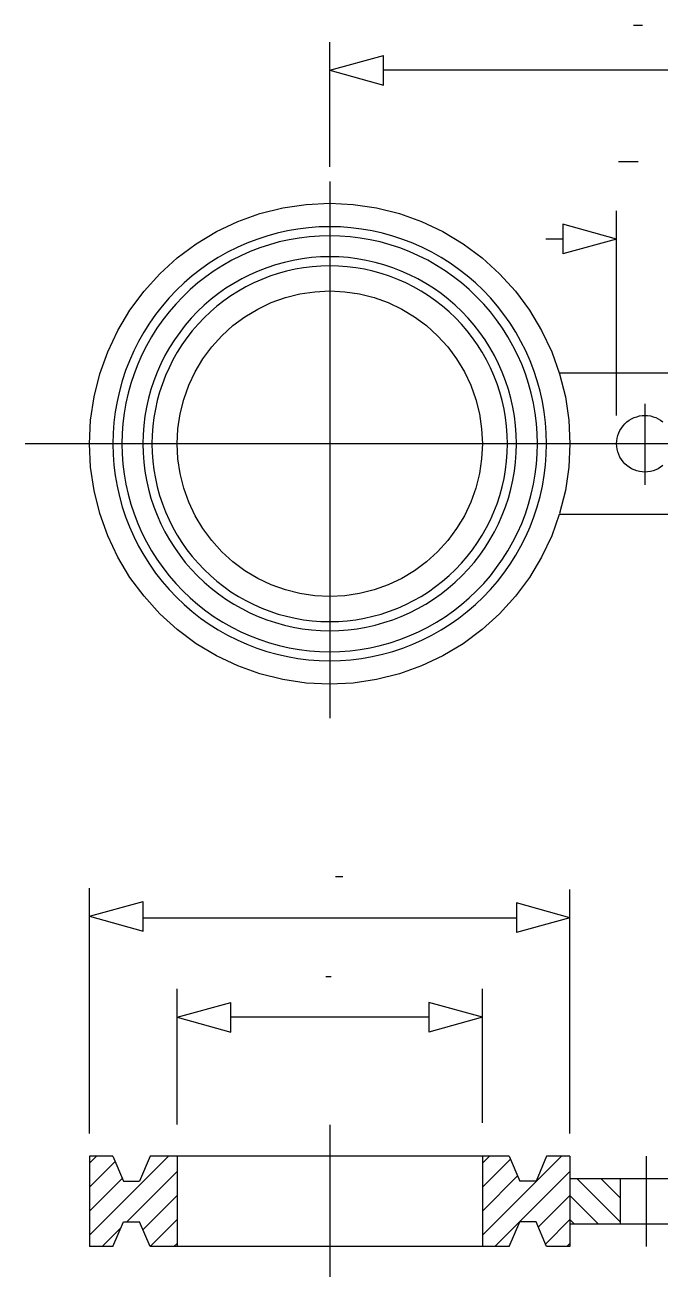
# Model space of a CAD drawing. Extents: x 555 to 1318, y 263 to 995.
# Drawn here: x 555 to 907, y 303 to 995 of the extents above; entities that cross this region are included whole.
import ezdxf

# ---------------------------------------------------------------- set-up
doc = ezdxf.new("R2010")
doc.units = 0
doc.header["$MEASUREMENT"] = 0
for name, color, linetype in [('2', 7, 'CONTINUOUS'), ('4', 7, 'CONTINUOUS'), ('FLAN1$0$-1', 7, 'CONTINUOUS')]:
    doc.layers.add(name, color=color, linetype=linetype)

msp = doc.modelspace()

# ---------------------------------------------------------------- linework, layer by layer
at = {"layer": '2', "color": 3, "linetype": 'Continuous'}
for p, q in [((723.7, 916.51), (723.7, 985.54)), ((723.7, 969.91), (753.34, 978.11)), ((753.34, 961.72), (753.34, 978.11)), ((753.34, 961.72), (753.34, 978.11)), ((723.7, 969.91), (753.34, 961.72)), ((1042.49, 969.91), (753.34, 969.91)), ((882.29, 779.28), (882.29, 892.31)), ((882.29, 876.68), (852.65, 884.88)), ((852.65, 884.88), (852.65, 868.49)), ((852.65, 884.88), (852.65, 868.49)), ((852.65, 876.68), (843.23, 876.68)), ((882.29, 876.68), (852.65, 868.49)), ((590.88, 382.7), (590.88, 518.28)), ((856.51, 382.7), (856.51, 517.47)), ((590.88, 502.66), (620.52, 510.85)), ((620.52, 494.46), (620.52, 510.85)), ((620.52, 494.46), (620.52, 510.85)), ((856.51, 501.85), (826.87, 510.04)), ((826.87, 510.04), (826.87, 493.65)), ((826.87, 510.04), (826.87, 493.65)), ((590.88, 502.66), (620.52, 494.46)), ((620.52, 501.85), (826.87, 501.85)), ((856.51, 501.85), (826.87, 493.65)), ((639.32, 387.7), (639.32, 462.51)), ((808.07, 388.51), (808.07, 462.51)), ((639.32, 446.88), (668.96, 455.08)), ((668.96, 438.69), (668.96, 455.08)), ((668.96, 438.69), (668.96, 455.08)), ((808.07, 446.88), (778.43, 455.08)), ((778.43, 455.08), (778.43, 438.69)), ((778.43, 455.08), (778.43, 438.69)), ((639.32, 446.88), (668.96, 438.69)), ((778.43, 446.88), (668.96, 446.88)), ((808.07, 446.88), (778.43, 438.69))]:
    msp.add_line(p, q, dxfattribs=at)
at = {"layer": '2', "color": 4, "linetype": 'Continuous'}
for p, q in [((723.7, 908.57), (723.7, 612.17)), ((897.83, 785.71), (897.83, 740.92)), ((1232.77, 763.66), (555.24, 763.66)), ((723.7, 387.52), (723.7, 303.47)), ((898.54, 370.2), (898.54, 320.2))]:
    msp.add_line(p, q, dxfattribs=at)
at = {"layer": '2', "color": 7, "linetype": 'Continuous'}
for p, q in [((685.14, 890.75), (697.79, 893.92)), ((697.79, 893.92), (710.68, 895.83)), ((710.68, 895.83), (723.7, 896.47)), ((723.7, 896.47), (736.71, 895.83)), ((736.71, 895.83), (749.61, 893.92)), ((749.61, 893.92), (762.25, 890.75)), ((661.09, 880.79), (672.87, 886.36)), ((672.87, 886.36), (685.14, 890.75)), ((762.25, 890.75), (774.52, 886.36)), ((774.52, 886.36), (786.3, 880.79)), ((649.91, 874.09), (661.09, 880.79)), ((688.9, 878.37), (683.31, 876.52)), ((694.57, 879.94), (688.9, 878.37)), ((700.31, 881.23), (694.57, 879.94)), ((706.11, 882.23), (700.31, 881.23)), ((711.95, 882.95), (706.11, 882.23)), ((717.81, 883.39), (711.95, 882.95)), ((718.06, 878.39), (712.44, 877.98)), ((723.7, 883.53), (717.81, 883.39)), ((723.7, 878.53), (718.06, 878.39)), ((729.58, 883.39), (723.7, 883.53)), ((729.33, 878.39), (723.7, 878.53)), ((734.95, 877.98), (729.33, 878.39)), ((735.45, 882.95), (729.58, 883.39)), ((741.28, 882.23), (735.45, 882.95)), ((747.08, 881.23), (741.28, 882.23)), ((752.82, 879.94), (747.08, 881.23)), ((758.49, 878.37), (752.82, 879.94)), ((764.08, 876.52), (758.49, 878.37)), ((786.3, 880.79), (797.48, 874.09)), ((639.44, 866.32), (649.91, 874.09)), ((672.44, 872.02), (667.19, 869.38)), ((677.82, 874.41), (672.44, 872.02)), ((683.31, 876.52), (677.82, 874.41)), ((685, 871.81), (679.74, 869.78)), ((690.35, 873.58), (685, 871.81)), ((695.78, 875.09), (690.35, 873.58)), ((701.29, 876.32), (695.78, 875.09)), ((706.84, 877.29), (701.29, 876.32)), ((712.44, 877.98), (706.84, 877.29)), ((740.55, 877.29), (734.95, 877.98)), ((746.11, 876.32), (740.55, 877.29)), ((751.61, 875.09), (746.11, 876.32)), ((757.04, 873.58), (751.61, 875.09)), ((762.39, 871.81), (757.04, 873.58)), ((767.65, 869.78), (762.39, 871.81)), ((769.57, 874.41), (764.08, 876.52)), ((774.95, 872.02), (769.57, 874.41)), ((780.2, 869.38), (774.95, 872.02)), ((797.48, 874.09), (807.95, 866.32)), ((629.78, 857.57), (639.44, 866.32)), ((662.07, 866.48), (657.1, 863.33)), ((667.19, 869.38), (662.07, 866.48)), ((669.55, 864.96), (664.64, 862.19)), ((674.58, 867.5), (669.55, 864.96)), ((679.74, 869.78), (674.58, 867.5)), ((703.55, 864.94), (698.6, 863.83)), ((708.54, 865.81), (703.55, 864.94)), ((713.57, 866.43), (708.54, 865.81)), ((718.63, 866.8), (713.57, 866.43)), ((723.7, 866.92), (718.63, 866.8)), ((728.76, 866.8), (723.7, 866.92)), ((733.82, 866.43), (728.76, 866.8)), ((738.85, 865.81), (733.82, 866.43)), ((743.84, 864.94), (738.85, 865.81)), ((748.79, 863.83), (743.84, 864.94)), ((772.81, 867.5), (767.65, 869.78)), ((777.85, 864.96), (772.81, 867.5)), ((782.75, 862.19), (777.85, 864.96)), ((785.32, 866.48), (780.2, 869.38)), ((790.29, 863.33), (785.32, 866.48)), ((807.95, 866.32), (817.61, 857.57)), ((621.03, 847.91), (629.78, 857.57)), ((652.29, 859.94), (647.65, 856.32)), ((657.1, 863.33), (652.29, 859.94)), ((659.88, 859.17), (655.27, 855.92)), ((664.64, 862.19), (659.88, 859.17)), ((684.18, 859.06), (679.54, 857.01)), ((688.91, 860.89), (684.18, 859.06)), ((693.72, 862.48), (688.91, 860.89)), ((695.17, 857.69), (690.59, 856.18)), ((698.6, 863.83), (693.72, 862.48)), ((699.82, 858.98), (695.17, 857.69)), ((704.52, 860.04), (699.82, 858.98)), ((709.28, 860.86), (704.52, 860.04)), ((714.06, 861.45), (709.28, 860.86)), ((718.87, 861.8), (714.06, 861.45)), ((723.7, 861.92), (718.87, 861.8)), ((728.52, 861.8), (723.7, 861.92)), ((733.33, 861.45), (728.52, 861.8)), ((738.11, 860.86), (733.33, 861.45)), ((742.87, 860.04), (738.11, 860.86)), ((747.57, 858.98), (742.87, 860.04)), ((752.22, 857.69), (747.57, 858.98)), ((753.67, 862.48), (748.79, 863.83)), ((756.8, 856.18), (752.22, 857.69)), ((758.49, 860.89), (753.67, 862.48)), ((763.21, 859.06), (758.49, 860.89)), ((767.85, 857.01), (763.21, 859.06)), ((787.51, 859.17), (782.75, 862.19)), ((792.12, 855.92), (787.51, 859.17)), ((795.1, 859.94), (790.29, 863.33)), ((799.74, 856.32), (795.1, 859.94)), ((817.61, 857.57), (826.36, 847.91)), ((643.19, 852.48), (638.93, 848.42)), ((647.65, 856.32), (643.19, 852.48)), ((650.82, 852.45), (646.55, 848.77)), ((655.27, 855.92), (650.82, 852.45)), ((670.61, 852.23), (666.32, 849.52)), ((675.02, 854.73), (670.61, 852.23)), ((679.54, 857.01), (675.02, 854.73)), ((681.68, 852.49), (677.37, 850.32)), ((686.09, 854.44), (681.68, 852.49)), ((690.59, 856.18), (686.09, 854.44)), ((761.3, 854.44), (756.8, 856.18)), ((765.71, 852.49), (761.3, 854.44)), ((770.02, 850.32), (765.71, 852.49)), ((772.38, 854.73), (767.85, 857.01)), ((776.79, 852.23), (772.38, 854.73)), ((781.07, 849.52), (776.79, 852.23)), ((796.57, 852.45), (792.12, 855.92)), ((800.84, 848.77), (796.57, 852.45)), ((804.2, 852.48), (799.74, 856.32)), ((808.46, 848.42), (804.2, 852.48)), ((613.27, 837.44), (621.03, 847.91)), ((634.88, 844.16), (631.03, 839.7)), ((638.93, 848.42), (634.88, 844.16)), ((642.47, 844.88), (638.58, 840.8)), ((646.55, 848.77), (642.47, 844.88)), ((662.18, 846.6), (658.18, 843.48)), ((666.32, 849.52), (662.18, 846.6)), ((669.1, 845.36), (665.16, 842.59)), ((673.18, 847.94), (669.1, 845.36)), ((677.37, 850.32), (673.18, 847.94)), ((691.41, 841.61), (699.2, 844.4)), ((699.2, 844.4), (707.23, 846.42)), ((707.23, 846.42), (715.42, 847.63)), ((715.42, 847.63), (723.7, 848.04)), ((723.7, 848.04), (731.97, 847.63)), ((731.97, 847.63), (740.16, 846.42)), ((740.16, 846.42), (748.19, 844.4)), ((748.19, 844.4), (755.99, 841.61)), ((774.21, 847.94), (770.02, 850.32)), ((778.29, 845.36), (774.21, 847.94)), ((782.23, 842.59), (778.29, 845.36)), ((785.21, 846.6), (781.07, 849.52)), ((789.21, 843.48), (785.21, 846.6)), ((804.92, 844.88), (800.84, 848.77)), ((808.81, 840.8), (804.92, 844.88)), ((812.52, 844.16), (808.46, 848.42)), ((816.36, 839.7), (812.52, 844.16)), ((826.36, 847.91), (834.13, 837.44)), ((606.57, 826.26), (613.27, 837.44)), ((631.03, 839.7), (627.41, 835.07)), ((638.58, 840.8), (634.9, 836.53)), ((650.67, 836.68), (647.18, 833.01)), ((654.35, 840.17), (650.67, 836.68)), ((658.18, 843.48), (654.35, 840.17)), ((661.36, 839.62), (657.7, 836.47)), ((665.16, 842.59), (661.36, 839.62)), ((676.82, 833.82), (683.92, 838.07)), ((683.92, 838.07), (691.41, 841.61)), ((755.99, 841.61), (763.47, 838.07)), ((763.47, 838.07), (770.57, 833.82)), ((786.03, 839.62), (782.23, 842.59)), ((789.69, 836.47), (786.03, 839.62)), ((793.05, 840.17), (789.21, 843.48)), ((796.72, 836.68), (793.05, 840.17)), ((800.21, 833.01), (796.72, 836.68)), ((812.49, 836.53), (808.81, 840.8)), ((819.98, 835.07), (816.36, 839.7)), ((834.13, 837.44), (840.83, 826.26)), ((624.03, 830.26), (620.88, 825.28)), ((627.41, 835.07), (624.03, 830.26)), ((631.43, 832.09), (628.18, 827.48)), ((634.9, 836.53), (631.43, 832.09)), ((647.18, 833.01), (643.87, 829.17)), ((654.21, 833.14), (650.89, 829.65)), ((657.7, 836.47), (654.21, 833.14)), ((670.17, 828.88), (676.82, 833.82)), ((770.57, 833.82), (777.22, 828.88)), ((793.18, 833.14), (789.69, 836.47)), ((796.51, 829.65), (793.18, 833.14)), ((803.52, 829.17), (800.21, 833.01)), ((815.96, 832.09), (812.49, 836.53)), ((819.21, 827.48), (815.96, 832.09)), ((823.37, 830.26), (819.98, 835.07)), ((826.51, 825.28), (823.37, 830.26)), ((600.99, 814.48), (606.57, 826.26)), ((620.88, 825.28), (617.98, 820.17)), ((628.18, 827.48), (625.17, 822.71)), ((640.75, 825.17), (637.83, 821.03)), ((643.87, 829.17), (640.75, 825.17)), ((647.74, 826), (644.77, 822.19)), ((650.89, 829.65), (647.74, 826)), ((658.47, 817.19), (664.03, 823.32)), ((664.03, 823.32), (670.17, 828.88)), ((777.22, 828.88), (783.36, 823.32)), ((783.36, 823.32), (788.92, 817.19)), ((799.66, 826), (796.51, 829.65)), ((802.62, 822.19), (799.66, 826)), ((806.64, 825.17), (803.52, 829.17)), ((809.56, 821.03), (806.64, 825.17)), ((822.22, 822.71), (819.21, 827.48)), ((829.41, 820.17), (826.51, 825.28)), ((840.83, 826.26), (846.4, 814.48)), ((617.98, 820.17), (615.33, 814.91)), ((622.39, 817.81), (619.85, 812.77)), ((625.17, 822.71), (622.39, 817.81)), ((635.12, 816.75), (632.62, 812.34)), ((637.83, 821.03), (635.12, 816.75)), ((641.99, 818.25), (639.41, 814.18)), ((644.77, 822.19), (641.99, 818.25)), ((653.54, 810.54), (658.47, 817.19)), ((788.92, 817.19), (793.85, 810.54)), ((805.4, 818.25), (802.62, 822.19)), ((807.98, 814.18), (805.4, 818.25)), ((812.27, 816.75), (809.56, 821.03)), ((814.77, 812.34), (812.27, 816.75)), ((825, 817.81), (822.22, 822.71)), ((827.54, 812.77), (825, 817.81)), ((832.06, 814.91), (829.41, 820.17)), ((596.6, 802.21), (600.99, 814.48)), ((612.95, 809.53), (610.83, 804.04)), ((615.33, 814.91), (612.95, 809.53)), ((619.85, 812.77), (617.57, 807.62)), ((632.62, 812.34), (630.34, 807.81)), ((637.03, 809.98), (634.86, 805.67)), ((639.41, 814.18), (637.03, 809.98)), ((649.28, 803.43), (653.54, 810.54)), ((793.85, 810.54), (798.11, 803.43)), ((810.36, 809.98), (807.98, 814.18)), ((812.53, 805.67), (810.36, 809.98)), ((817.05, 807.81), (814.77, 812.34)), ((829.82, 807.62), (827.54, 812.77)), ((834.44, 809.53), (832.06, 814.91)), ((836.56, 804.04), (834.44, 809.53)), ((846.4, 814.48), (850.79, 802.21)), ((593.43, 789.57), (596.6, 802.21)), ((610.83, 804.04), (608.98, 798.45)), ((615.54, 802.36), (613.77, 797)), ((617.57, 807.62), (615.54, 802.36)), ((628.29, 803.18), (626.46, 798.45)), ((630.34, 807.81), (628.29, 803.18)), ((634.86, 805.67), (632.91, 801.26)), ((645.74, 795.95), (649.28, 803.43)), ((798.11, 803.43), (801.65, 795.95)), ((814.48, 801.26), (812.53, 805.67)), ((819.1, 803.18), (817.05, 807.81)), ((820.93, 798.45), (819.1, 803.18)), ((831.85, 802.36), (829.82, 807.62)), ((833.62, 797), (831.85, 802.36)), ((838.41, 798.45), (836.56, 804.04)), ((945.2, 802.72), (850.61, 802.72)), ((850.79, 802.21), (853.96, 789.57)), ((608.98, 798.45), (607.42, 792.78)), ((613.77, 797), (612.27, 791.57)), ((626.46, 798.45), (624.87, 793.63)), ((631.17, 796.76), (629.66, 792.18)), ((632.91, 801.26), (631.17, 796.76)), ((642.95, 788.15), (645.74, 795.95)), ((801.65, 795.95), (804.44, 788.15)), ((816.22, 796.76), (814.48, 801.26)), ((817.73, 792.18), (816.22, 796.76)), ((822.52, 793.63), (820.93, 798.45)), ((835.12, 791.57), (833.62, 797)), ((839.98, 792.78), (838.41, 798.45)), ((591.52, 776.68), (593.43, 789.57)), ((607.42, 792.78), (606.13, 787.04)), ((612.27, 791.57), (611.03, 786.07)), ((623.52, 788.75), (622.41, 783.8)), ((624.87, 793.63), (623.52, 788.75)), ((629.66, 792.18), (628.37, 787.53)), ((819.02, 787.53), (817.73, 792.18)), ((823.87, 788.75), (822.52, 793.63)), ((824.98, 783.8), (823.87, 788.75)), ((836.36, 786.07), (835.12, 791.57)), ((841.26, 787.04), (839.98, 792.78)), ((853.96, 789.57), (855.87, 776.68)), ((606.13, 787.04), (605.12, 781.25)), ((611.03, 786.07), (610.07, 780.51)), ((622.41, 783.8), (621.55, 778.81)), ((627.32, 782.83), (626.49, 778.08)), ((628.37, 787.53), (627.32, 782.83)), ((640.94, 780.12), (642.95, 788.15)), ((804.44, 788.15), (806.45, 780.12)), ((820.07, 782.83), (819.02, 787.53)), ((820.9, 778.08), (820.07, 782.83)), ((825.84, 778.81), (824.98, 783.8)), ((837.32, 780.51), (836.36, 786.07)), ((842.27, 781.25), (841.26, 787.04)), ((590.88, 763.66), (591.52, 776.68)), ((604.4, 775.41), (603.97, 769.54)), ((605.12, 781.25), (604.4, 775.41)), ((609.38, 774.92), (608.96, 769.29)), ((610.07, 780.51), (609.38, 774.92)), ((621.55, 778.81), (620.93, 773.78)), ((626.49, 778.08), (625.9, 773.29)), ((639.72, 771.93), (640.94, 780.12)), ((806.45, 780.12), (807.67, 771.93)), ((821.49, 773.29), (820.9, 778.08)), ((826.47, 773.78), (825.84, 778.81)), ((838.01, 774.92), (837.32, 780.51)), ((838.43, 769.29), (838.01, 774.92)), ((842.99, 775.41), (842.27, 781.25)), ((843.42, 769.54), (842.99, 775.41)), ((855.87, 776.68), (856.51, 763.66)), ((885.83, 773.57), (886.86, 774.71)), ((886.86, 774.71), (888, 775.74)), ((888, 775.74), (889.23, 776.65)), ((889.23, 776.65), (890.55, 777.44)), ((890.55, 777.44), (891.93, 778.1)), ((891.93, 778.1), (893.38, 778.61)), ((893.38, 778.61), (894.87, 778.99)), ((894.87, 778.99), (896.38, 779.21)), ((896.38, 779.21), (897.91, 779.29)), ((897.91, 779.29), (899.45, 779.21)), ((899.45, 779.21), (900.96, 778.99)), ((900.96, 778.99), (902.45, 778.61)), ((902.45, 778.61), (903.9, 778.1)), ((903.9, 778.1), (905.28, 777.44)), ((905.28, 777.44), (906.6, 776.65)), ((906.6, 776.65), (907.83, 775.74)), ((603.97, 769.54), (603.82, 763.66)), ((608.96, 769.29), (608.82, 763.66)), ((620.55, 768.72), (620.43, 763.66)), ((620.93, 773.78), (620.55, 768.72)), ((625.55, 768.48), (625.43, 763.66)), ((625.9, 773.29), (625.55, 768.48)), ((639.32, 763.66), (639.72, 771.93)), ((807.67, 771.93), (808.07, 763.66)), ((821.84, 768.48), (821.49, 773.29)), ((821.96, 763.66), (821.84, 768.48)), ((826.84, 768.72), (826.47, 773.78)), ((826.96, 763.66), (826.84, 768.72)), ((838.57, 763.66), (838.43, 769.29)), ((843.57, 763.66), (843.42, 769.54)), ((882.59, 766.71), (882.96, 768.19)), ((882.96, 768.19), (883.47, 769.64)), ((883.47, 769.64), (884.13, 771.02)), ((884.13, 771.02), (884.92, 772.34)), ((884.92, 772.34), (885.83, 773.57)), ((591.52, 750.64), (590.88, 763.66)), ((603.82, 763.66), (603.97, 757.78)), ((608.82, 763.66), (608.96, 758.02)), ((620.43, 763.66), (620.55, 758.59)), ((625.43, 763.66), (625.55, 758.84)), ((639.72, 755.39), (639.32, 763.66)), ((808.07, 763.66), (807.67, 755.39)), ((821.84, 758.84), (821.96, 763.66)), ((826.84, 758.59), (826.96, 763.66)), ((838.43, 758.02), (838.57, 763.66)), ((843.42, 757.78), (843.57, 763.66)), ((856.51, 763.66), (855.87, 750.64)), ((882.29, 763.66), (882.36, 765.19)), ((882.36, 762.13), (882.29, 763.66)), ((882.36, 765.19), (882.59, 766.71)), ((882.59, 760.61), (882.36, 762.13)), ((882.96, 759.12), (882.59, 760.61)), ((603.97, 757.78), (604.4, 751.91)), ((608.96, 758.02), (609.38, 752.4)), ((620.55, 758.59), (620.93, 753.54)), ((625.55, 758.84), (625.9, 754.03)), ((625.9, 754.03), (626.49, 749.24)), ((640.94, 747.2), (639.72, 755.39)), ((807.67, 755.39), (806.45, 747.2)), ((820.9, 749.24), (821.49, 754.03)), ((821.49, 754.03), (821.84, 758.84)), ((826.47, 753.54), (826.84, 758.59)), ((838.01, 752.4), (838.43, 758.02)), ((842.99, 751.91), (843.42, 757.78)), ((883.47, 757.68), (882.96, 759.12)), ((884.13, 756.29), (883.47, 757.68)), ((884.92, 754.97), (884.13, 756.29)), ((885.83, 753.74), (884.92, 754.97)), ((886.86, 752.61), (885.83, 753.74)), ((593.43, 737.75), (591.52, 750.64)), ((604.4, 751.91), (605.12, 746.07)), ((609.38, 752.4), (610.07, 746.8)), ((610.07, 746.8), (611.03, 741.25)), ((620.93, 753.54), (621.55, 748.51)), ((621.55, 748.51), (622.41, 743.51)), ((626.49, 749.24), (627.32, 744.49)), ((642.95, 739.16), (640.94, 747.2)), ((806.45, 747.2), (804.44, 739.16)), ((820.07, 744.49), (820.9, 749.24)), ((824.98, 743.51), (825.84, 748.51)), ((825.84, 748.51), (826.47, 753.54)), ((836.36, 741.25), (837.32, 746.8)), ((837.32, 746.8), (838.01, 752.4)), ((842.27, 746.07), (842.99, 751.91)), ((855.87, 750.64), (853.96, 737.75)), ((888, 751.58), (886.86, 752.61)), ((889.23, 750.66), (888, 751.58)), ((890.55, 749.87), (889.23, 750.66)), ((891.93, 749.22), (890.55, 749.87)), ((893.38, 748.7), (891.93, 749.22)), ((894.87, 748.33), (893.38, 748.7)), ((896.38, 748.1), (894.87, 748.33)), ((897.91, 748.03), (896.38, 748.1)), ((899.45, 748.1), (897.91, 748.03)), ((900.96, 748.33), (899.45, 748.1)), ((902.45, 748.7), (900.96, 748.33)), ((903.9, 749.22), (902.45, 748.7)), ((905.28, 749.87), (903.9, 749.22)), ((906.6, 750.66), (905.28, 749.87)), ((907.83, 751.58), (906.6, 750.66)), ((605.12, 746.07), (606.13, 740.27)), ((606.13, 740.27), (607.42, 734.53)), ((611.03, 741.25), (612.27, 735.75)), ((622.41, 743.51), (623.52, 738.57)), ((627.32, 744.49), (628.37, 739.78)), ((819.02, 739.78), (820.07, 744.49)), ((823.87, 738.57), (824.98, 743.51)), ((835.12, 735.75), (836.36, 741.25)), ((839.98, 734.53), (841.26, 740.27)), ((841.26, 740.27), (842.27, 746.07)), ((596.6, 725.1), (593.43, 737.75)), ((607.42, 734.53), (608.98, 728.86)), ((612.27, 735.75), (613.77, 730.31)), ((623.52, 738.57), (624.87, 733.68)), ((624.87, 733.68), (626.46, 728.87)), ((628.37, 739.78), (629.66, 735.13)), ((629.66, 735.13), (631.17, 730.55)), ((645.74, 731.37), (642.95, 739.16)), ((804.44, 739.16), (801.65, 731.37)), ((816.22, 730.55), (817.73, 735.13)), ((817.73, 735.13), (819.02, 739.78)), ((820.93, 728.87), (822.52, 733.68)), ((822.52, 733.68), (823.87, 738.57)), ((833.62, 730.31), (835.12, 735.75)), ((838.41, 728.86), (839.98, 734.53)), ((853.96, 737.75), (850.79, 725.1)), ((608.98, 728.86), (610.83, 723.27)), ((613.77, 730.31), (615.54, 724.96)), ((626.46, 728.87), (628.29, 724.14)), ((631.17, 730.55), (632.91, 726.05)), ((632.91, 726.05), (634.86, 721.64)), ((649.28, 723.88), (645.74, 731.37)), ((801.65, 731.37), (798.11, 723.88)), ((812.53, 721.64), (814.48, 726.05)), ((814.48, 726.05), (816.22, 730.55)), ((819.1, 724.14), (820.93, 728.87)), ((831.85, 724.96), (833.62, 730.31)), ((836.56, 723.27), (838.41, 728.86)), ((600.99, 712.83), (596.6, 725.1)), ((610.83, 723.27), (612.95, 717.78)), ((615.54, 724.96), (617.57, 719.7)), ((617.57, 719.7), (619.85, 714.54)), ((628.29, 724.14), (630.34, 719.51)), ((630.34, 719.51), (632.62, 714.98)), ((634.86, 721.64), (637.03, 717.34)), ((653.54, 716.78), (649.28, 723.88)), ((798.11, 723.88), (793.85, 716.78)), ((810.36, 717.34), (812.53, 721.64)), ((814.77, 714.98), (817.05, 719.51)), ((817.05, 719.51), (819.1, 724.14)), ((827.54, 714.54), (829.82, 719.7)), ((829.82, 719.7), (831.85, 724.96)), ((834.44, 717.78), (836.56, 723.27)), ((850.61, 724.6), (846.4, 712.83)), ((945.2, 724.6), (850.61, 724.6)), ((606.57, 701.05), (600.99, 712.83)), ((612.95, 717.78), (615.33, 712.41)), ((615.33, 712.41), (617.98, 707.15)), ((619.85, 714.54), (622.39, 709.51)), ((632.62, 714.98), (635.12, 710.57)), ((637.03, 717.34), (639.41, 713.14)), ((639.41, 713.14), (641.99, 709.06)), ((658.47, 710.13), (653.54, 716.78)), ((793.85, 716.78), (788.92, 710.13)), ((805.4, 709.06), (807.98, 713.14)), ((807.98, 713.14), (810.36, 717.34)), ((812.27, 710.57), (814.77, 714.98)), ((825, 709.51), (827.54, 714.54)), ((829.41, 707.15), (832.06, 712.41)), ((832.06, 712.41), (834.44, 717.78)), ((846.4, 712.83), (840.83, 701.05)), ((617.98, 707.15), (620.88, 702.03)), ((622.39, 709.51), (625.17, 704.6)), ((635.12, 710.57), (637.83, 706.29)), ((637.83, 706.29), (640.75, 702.14)), ((641.99, 709.06), (644.77, 705.12)), ((664.03, 703.99), (658.47, 710.13)), ((788.92, 710.13), (783.36, 703.99)), ((802.62, 705.12), (805.4, 709.06)), ((806.64, 702.14), (809.56, 706.29)), ((809.56, 706.29), (812.27, 710.57)), ((822.22, 704.6), (825, 709.51)), ((826.51, 702.03), (829.41, 707.15)), ((613.27, 689.87), (606.57, 701.05)), ((620.88, 702.03), (624.03, 697.06)), ((625.17, 704.6), (628.18, 699.84)), ((628.18, 699.84), (631.43, 695.23)), ((640.75, 702.14), (643.87, 698.15)), ((644.77, 705.12), (647.74, 701.32)), ((647.74, 701.32), (650.89, 697.67)), ((670.17, 698.43), (664.03, 703.99)), ((676.82, 693.5), (670.17, 698.43)), ((777.22, 698.43), (770.57, 693.5)), ((783.36, 703.99), (777.22, 698.43)), ((796.51, 697.67), (799.66, 701.32)), ((799.66, 701.32), (802.62, 705.12)), ((803.52, 698.15), (806.64, 702.14)), ((815.96, 695.23), (819.21, 699.84)), ((819.21, 699.84), (822.22, 704.6)), ((823.37, 697.06), (826.51, 702.03)), ((840.83, 701.05), (834.12, 689.87)), ((624.03, 697.06), (627.41, 692.25)), ((627.41, 692.25), (631.03, 687.61)), ((631.43, 695.23), (634.9, 690.78)), ((643.87, 698.15), (647.18, 694.31)), ((647.18, 694.31), (650.67, 690.64)), ((650.89, 697.67), (654.21, 694.17)), ((654.21, 694.17), (657.7, 690.85)), ((683.92, 689.24), (676.82, 693.5)), ((770.57, 693.5), (763.47, 689.24)), ((789.69, 690.85), (793.18, 694.17)), ((793.18, 694.17), (796.51, 697.67)), ((796.72, 690.64), (800.21, 694.31)), ((800.21, 694.31), (803.52, 698.15)), ((812.49, 690.78), (815.96, 695.23)), ((816.36, 687.61), (819.98, 692.25)), ((819.98, 692.25), (823.37, 697.06)), ((621.03, 679.4), (613.27, 689.87)), ((631.03, 687.61), (634.88, 683.16)), ((634.9, 690.78), (638.58, 686.51)), ((638.58, 686.51), (642.47, 682.43)), ((650.67, 690.64), (654.35, 687.14)), ((654.35, 687.14), (658.18, 683.83)), ((657.7, 690.85), (661.36, 687.7)), ((661.36, 687.7), (665.16, 684.73)), ((665.16, 684.73), (669.1, 681.95)), ((691.41, 685.7), (683.92, 689.24)), ((699.2, 682.91), (691.41, 685.7)), ((755.99, 685.7), (748.19, 682.91)), ((763.47, 689.24), (755.99, 685.7)), ((778.29, 681.95), (782.23, 684.73)), ((782.23, 684.73), (786.03, 687.7)), ((786.03, 687.7), (789.69, 690.85)), ((789.21, 683.83), (793.05, 687.14)), ((793.05, 687.14), (796.72, 690.64)), ((804.92, 682.43), (808.81, 686.51)), ((808.81, 686.51), (812.49, 690.78)), ((812.52, 683.16), (816.36, 687.61)), ((834.12, 689.87), (826.36, 679.4)), ((629.78, 669.74), (621.03, 679.4)), ((634.88, 683.16), (638.93, 678.89)), ((638.93, 678.89), (643.19, 674.84)), ((642.47, 682.43), (646.55, 678.54)), ((646.55, 678.54), (650.82, 674.86)), ((658.18, 683.83), (662.18, 680.71)), ((662.18, 680.71), (666.32, 677.79)), ((666.32, 677.79), (670.61, 675.08)), ((669.1, 681.95), (673.18, 679.37)), ((673.18, 679.37), (677.37, 676.99)), ((707.23, 680.9), (699.2, 682.91)), ((715.42, 679.68), (707.23, 680.9)), ((723.7, 679.28), (715.42, 679.68)), ((731.97, 679.68), (723.7, 679.28)), ((740.16, 680.9), (731.97, 679.68)), ((748.19, 682.91), (740.16, 680.9)), ((770.02, 676.99), (774.21, 679.37)), ((774.21, 679.37), (778.29, 681.95)), ((776.79, 675.08), (781.07, 677.79)), ((781.07, 677.79), (785.21, 680.71)), ((785.21, 680.71), (789.21, 683.83)), ((796.57, 674.86), (800.84, 678.54)), ((800.84, 678.54), (804.92, 682.43)), ((804.2, 674.84), (808.46, 678.89)), ((808.46, 678.89), (812.52, 683.16)), ((826.36, 679.4), (817.61, 669.74)), ((643.19, 674.84), (647.65, 670.99)), ((647.65, 670.99), (652.29, 667.37)), ((650.82, 674.86), (655.27, 671.39)), ((655.27, 671.39), (659.88, 668.15)), ((670.61, 675.08), (675.02, 672.58)), ((675.02, 672.58), (679.54, 670.31)), ((677.37, 676.99), (681.68, 674.83)), ((681.68, 674.83), (686.09, 672.87)), ((686.09, 672.87), (690.59, 671.14)), ((690.59, 671.14), (695.17, 669.62)), ((752.22, 669.62), (756.8, 671.14)), ((756.8, 671.14), (761.3, 672.87)), ((761.3, 672.87), (765.71, 674.83)), ((765.71, 674.83), (770.02, 676.99)), ((767.85, 670.31), (772.38, 672.58)), ((772.38, 672.58), (776.79, 675.08)), ((787.51, 668.15), (792.12, 671.39)), ((792.12, 671.39), (796.57, 674.86)), ((795.1, 667.37), (799.74, 670.99)), ((799.74, 670.99), (804.2, 674.84)), ((639.44, 660.99), (629.78, 669.74)), ((652.29, 667.37), (657.1, 663.99)), ((657.1, 663.99), (662.07, 660.84)), ((659.88, 668.15), (664.64, 665.13)), ((664.64, 665.13), (669.55, 662.35)), ((679.54, 670.31), (684.18, 668.25)), ((684.18, 668.25), (688.91, 666.43)), ((688.91, 666.43), (693.72, 664.84)), ((693.72, 664.84), (698.6, 663.49)), ((695.17, 669.62), (699.82, 668.34)), ((699.82, 668.34), (704.52, 667.28)), ((704.52, 667.28), (709.28, 666.46)), ((709.28, 666.46), (714.06, 665.87)), ((714.06, 665.87), (718.87, 665.51)), ((718.87, 665.51), (723.7, 665.39)), ((723.7, 665.39), (728.52, 665.51)), ((728.52, 665.51), (733.33, 665.87)), ((733.33, 665.87), (738.11, 666.46)), ((738.11, 666.46), (742.87, 667.28)), ((742.87, 667.28), (747.57, 668.34)), ((747.57, 668.34), (752.22, 669.62)), ((748.79, 663.49), (753.67, 664.84)), ((753.67, 664.84), (758.49, 666.43)), ((758.49, 666.43), (763.21, 668.25)), ((763.21, 668.25), (767.85, 670.31)), ((777.85, 662.35), (782.75, 665.13)), ((782.75, 665.13), (787.51, 668.15)), ((785.32, 660.84), (790.29, 663.99)), ((790.29, 663.99), (795.1, 667.37)), ((817.61, 669.74), (807.95, 660.99)), ((649.91, 653.23), (639.44, 660.99)), ((662.07, 660.84), (667.19, 657.94)), ((667.19, 657.94), (672.44, 655.29)), ((669.55, 662.35), (674.58, 659.82)), ((674.58, 659.82), (679.74, 657.53)), ((679.74, 657.53), (685, 655.5)), ((698.6, 663.49), (703.55, 662.37)), ((703.55, 662.37), (708.54, 661.51)), ((708.54, 661.51), (713.57, 660.89)), ((713.57, 660.89), (718.63, 660.51)), ((718.63, 660.51), (723.7, 660.39)), ((723.7, 660.39), (728.76, 660.51)), ((728.76, 660.51), (733.82, 660.89)), ((733.82, 660.89), (738.85, 661.51)), ((738.85, 661.51), (743.84, 662.37)), ((743.84, 662.37), (748.79, 663.49)), ((762.39, 655.5), (767.65, 657.53)), ((767.65, 657.53), (772.81, 659.82)), ((772.81, 659.82), (777.85, 662.35)), ((774.95, 655.29), (780.2, 657.94)), ((780.2, 657.94), (785.32, 660.84)), ((807.95, 660.99), (797.48, 653.23)), ((661.09, 646.53), (649.91, 653.23)), ((672.44, 655.29), (677.82, 652.91)), ((677.82, 652.91), (683.31, 650.79)), ((683.31, 650.79), (688.9, 648.95)), ((685, 655.5), (690.35, 653.73)), ((690.35, 653.73), (695.78, 652.23)), ((695.78, 652.23), (701.29, 650.99)), ((701.29, 650.99), (706.84, 650.03)), ((706.84, 650.03), (712.44, 649.34)), ((734.95, 649.34), (740.55, 650.03)), ((740.55, 650.03), (746.11, 650.99)), ((746.11, 650.99), (751.61, 652.23)), ((751.61, 652.23), (757.04, 653.73)), ((757.04, 653.73), (762.39, 655.5)), ((758.49, 648.95), (764.08, 650.79)), ((764.08, 650.79), (769.57, 652.91)), ((769.57, 652.91), (774.95, 655.29)), ((797.48, 653.23), (786.3, 646.53)), ((672.87, 640.95), (661.09, 646.53)), ((688.9, 648.95), (694.57, 647.38)), ((694.57, 647.38), (700.31, 646.09)), ((700.31, 646.09), (706.11, 645.08)), ((706.11, 645.08), (711.95, 644.36)), ((711.95, 644.36), (717.81, 643.93)), ((712.44, 649.34), (718.06, 648.92)), ((717.81, 643.93), (723.7, 643.78)), ((718.06, 648.92), (723.7, 648.79)), ((723.7, 648.79), (729.33, 648.92)), ((723.7, 643.78), (729.58, 643.93)), ((729.33, 648.92), (734.95, 649.34)), ((729.58, 643.93), (735.45, 644.36)), ((735.45, 644.36), (741.28, 645.08)), ((741.28, 645.08), (747.08, 646.09)), ((747.08, 646.09), (752.82, 647.38)), ((752.82, 647.38), (758.49, 648.95)), ((786.3, 646.53), (774.52, 640.95)), ((685.14, 636.56), (672.87, 640.95)), ((697.78, 633.4), (685.14, 636.56)), ((762.25, 636.56), (749.61, 633.4)), ((774.52, 640.95), (762.25, 636.56)), ((710.68, 631.48), (697.78, 633.4)), ((723.7, 630.85), (710.68, 631.48)), ((736.71, 631.48), (723.7, 630.85)), ((749.61, 633.4), (736.71, 631.48)), ((590.88, 370.2), (590.88, 320.2)), ((603.82, 370.2), (590.88, 370.2)), ((603.82, 370.2), (609.66, 356.45)), ((624.45, 370.2), (618.62, 356.45)), ((822.94, 370.2), (624.45, 370.2)), ((639.32, 370.2), (639.32, 320.2)), ((808.07, 370.2), (808.07, 320.2)), ((822.94, 370.2), (828.77, 356.45)), ((843.57, 370.2), (837.73, 356.45)), ((856.51, 370.2), (843.57, 370.2)), ((856.51, 370.2), (856.51, 320.2)), ((609.66, 356.45), (618.62, 356.45)), ((837.73, 356.45), (828.77, 356.45)), ((939.32, 357.7), (856.51, 357.7)), ((884.27, 357.7), (884.27, 332.7)), ((603.82, 320.2), (609.66, 333.95)), ((609.66, 333.95), (618.62, 333.95)), ((624.45, 320.2), (618.62, 333.95)), ((822.94, 320.2), (828.77, 333.95)), ((837.73, 333.95), (828.77, 333.95)), ((843.57, 320.2), (837.73, 333.95)), ((939.32, 332.7), (856.51, 332.7)), ((603.82, 320.2), (590.88, 320.2)), ((822.94, 320.2), (624.45, 320.2)), ((856.51, 320.2), (843.57, 320.2))]:
    msp.add_line(p, q, dxfattribs=at)
at = {"layer": '4', "color": 4, "linetype": 'Continuous'}
for p, q in [((590.88, 326.52), (634.56, 370.2)), ((590.88, 326.52), (634.56, 370.2)), ((590.88, 366.3), (594.79, 370.2)), ((590.88, 366.3), (594.79, 370.2)), ((590.88, 353.04), (605.08, 367.23)), ((590.88, 353.04), (605.08, 367.23)), ((808.07, 326.52), (851.75, 370.2)), ((808.07, 326.52), (851.75, 370.2)), ((808.07, 366.3), (811.97, 370.2)), ((808.07, 366.3), (811.97, 370.2)), ((808.07, 353.04), (823.62, 368.59)), ((808.07, 353.04), (823.62, 368.59)), ((611.57, 333.95), (639.32, 361.7)), ((815.01, 320.2), (856.51, 361.7)), ((815.01, 320.2), (856.51, 361.7)), ((590.88, 339.78), (609.03, 357.93)), ((590.88, 339.78), (609.03, 357.93)), ((808.07, 339.78), (827.57, 359.28)), ((808.07, 339.78), (827.57, 359.28)), ((884.27, 333.89), (860.46, 357.7)), ((884.27, 333.89), (860.46, 357.7)), ((884.27, 347.15), (873.71, 357.7)), ((884.27, 347.15), (873.71, 357.7)), ((620.47, 329.59), (639.32, 348.44)), ((620.47, 329.59), (639.32, 348.44)), ((839.01, 330.94), (856.51, 348.44)), ((839.01, 330.94), (856.51, 348.44)), ((872.2, 332.7), (856.51, 348.39)), ((872.2, 332.7), (856.51, 348.39)), ((624.34, 320.2), (639.32, 335.18)), ((624.34, 320.2), (639.32, 335.18)), ((842.96, 321.63), (856.51, 335.18)), ((842.96, 321.63), (856.51, 335.18)), ((858.94, 332.7), (856.51, 335.13)), ((858.94, 332.7), (856.51, 335.13)), ((597.82, 320.2), (604.89, 327.26)), ((604.89, 327.26), (608.25, 330.63)), ((637.59, 320.2), (639.32, 321.93)), ((637.59, 320.2), (639.32, 321.93)), ((854.78, 320.2), (856.51, 321.93)), ((854.78, 320.2), (856.51, 321.93))]:
    msp.add_line(p, q, dxfattribs=at)
at = {"layer": 'FLAN1$0$-1', "color": 5, "linetype": 'Continuous'}
for p, q in [((891.66, 994.91), (896.66, 994.91)), ((883.3, 919.61), (894.3, 919.61)), ((726.96, 524.57), (730.96, 524.57)), ((721.55, 469.45), (724.55, 469.45))]:
    msp.add_line(p, q, dxfattribs=at)

doc.saveas('drawing.dxf')
